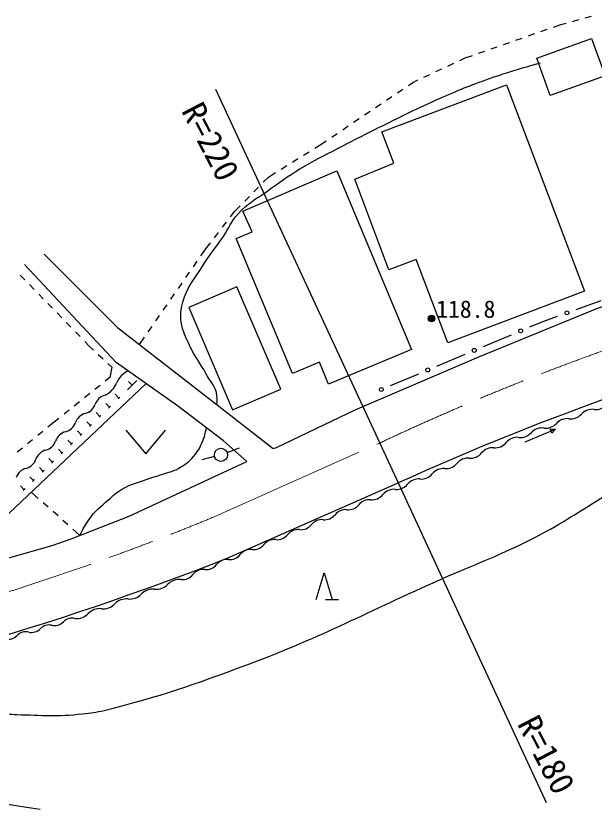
# Model space of a CAD drawing. Units: millimetres, scale not verified. Extents: x 40000 to 680000, y 20000 to 380000.
# Drawn here: x 194526 to 238370, y 249884 to 311113 of the extents above; entities that cross this region are included whole.
import ezdxf
from ezdxf.enums import TextEntityAlignment as Align

# ---------------------------------------------------------------- set-up
doc = ezdxf.new("R2010")
doc.units = ezdxf.units.MM
doc.header["$LTSCALE"] = 1000
doc.linetypes.add('CHAIN', pattern=[18.5, 12, -1.5, 3.5, -1.5])
for name, color, linetype, lineweight in [('M-BGD', 7, 'Continuous', 25), ('M-BGD-EXST', 7, 'Continuous', 25), ('M-BMK', 2, 'CHAIN', 13), ('M-BMK-SRVR', 3, 'Continuous', 25)]:
    doc.layers.add(name, color=color, linetype=linetype, lineweight=lineweight)
doc.styles.add('ＭＳ ゴシック', font='')
doc.styles.get('ＭＳ ゴシック').set_extended_font_data('MS Gothic')

msp = doc.modelspace()

# ---------------------------------------------------------------- linework, layer by layer
at = {"layer": 'M-BGD'}
for p, q in [((237633, 310981), (238116, 311113)), ((235229, 310280), (235787, 310474)), ((235787, 310474), (236187, 310584)), ((236669, 310716), (237151, 310848)), ((234285, 309950), (234757, 310115)), ((232397, 309292), (232869, 309456)), ((233341, 309621), (233813, 309786)), ((230508, 308633), (230980, 308798)), ((231452, 308962), (231925, 309127)), ((228534, 307944), (229092, 308139)), ((229564, 308304), (230036, 308468)), ((227232, 307334), (227684, 307546)), ((228137, 307758), (228534, 307944)), ((226326, 306910), (226779, 307122)), ((224571, 306087), (224968, 306273)), ((225421, 306485), (225873, 306697)), ((223412, 305304), (223826, 305584)), ((224241, 305864), (224571, 306087)), ((222583, 304745), (222997, 305024)), ((221754, 304185), (222169, 304465)), ((220926, 303625), (221340, 303905)), ((220097, 303066), (220511, 303346)), ((219268, 302506), (219682, 302786)), ((218439, 301947), (218854, 302226)), ((217150, 301104), (217694, 301444)), ((217694, 301444), (218025, 301667)), ((216301, 300576), (216726, 300840)), ((215453, 300047), (215877, 300311)), ((214604, 299518), (215028, 299782)), ((213246, 298517), (213635, 298914)), ((213635, 298914), (214180, 299253)), ((212546, 297803), (212896, 298160)), ((211845, 297090), (212195, 297447)), ((211106, 296336), (211495, 296733)), ((210769, 295900), (211106, 296336)), ((210158, 295109), (210463, 295505)), ((209546, 294318), (209852, 294713)), ((208904, 293486), (209241, 293922)), ((208524, 292938), (208904, 293486)), ((207955, 292117), (208240, 292528)), ((194838, 291477), (195186, 291119)), ((207385, 291295), (207670, 291706)), ((206815, 290473), (207100, 290884)), ((195535, 290761), (195883, 290402)), ((196232, 290044), (196581, 289685)), ((206246, 289651), (206530, 290062)), ((196929, 289327), (197278, 288968)), ((205676, 288829), (205961, 289240)), ((236963, 288874), (238846, 289548)), ((197627, 288610), (197975, 288252)), ((205106, 288007), (205391, 288418)), ((198324, 287893), (198672, 287535)), ((233446, 287549), (234515, 287999)), ((234515, 287999), (235550, 288369)), ((199021, 287176), (199370, 286818)), ((204536, 287186), (204821, 287597)), ((203872, 286227), (204252, 286775)), ((229925, 286067), (232063, 286967)), ((199718, 286460), (200094, 286073)), ((200094, 286073), (200385, 285803)), ((200751, 285463), (201118, 285123)), ((226405, 284584), (228543, 285484)), ((201484, 284783), (201775, 284512)), ((201775, 284512), (201631, 283720)), ((201631, 283720), (201273, 283433)), ((222885, 283102), (225023, 284002)), ((200883, 283121), (200493, 282808)), ((203681, 283485), (202962, 282790)), ((203322, 283138), (203043, 283425)), ((200103, 282496), (199712, 282183)), ((202315, 282164), (202037, 282452)), ((199322, 281870), (198932, 281558)), ((201596, 281469), (201318, 281757)), ((202387, 282234), (202243, 282095)), ((198542, 281245), (198152, 280932)), ((200878, 280774), (200599, 281062)), ((201668, 281539), (201524, 281400)), ((197761, 280620), (197404, 280333)), ((200949, 280844), (200806, 280704)), ((197404, 280333), (196934, 279951)), ((200159, 280079), (199881, 280366)), ((200231, 280148), (200087, 280009)), ((234978, 279835), (235396, 279805)), ((235122, 279488), (234978, 279835)), ((196546, 279636), (196158, 279321)), ((199440, 279384), (199162, 279671)), ((199512, 279453), (199368, 279314)), ((202840, 279730), (204340, 277930)), ((204340, 277930), (205840, 279730)), ((233087, 278848), (235396, 279805)), ((235396, 279805), (235122, 279488)), ((195770, 279005), (195382, 278690)), ((198721, 278688), (198443, 278976)), ((198793, 278758), (198649, 278619)), ((194994, 278374), (194606, 278059)), ((198002, 277993), (197724, 278281)), ((198074, 278063), (197930, 277924)), ((197283, 277298), (197005, 277586)), ((197355, 277368), (197211, 277229)), ((196564, 276603), (196286, 276890)), ((203098, 273218), (212008, 277343)), ((195846, 275908), (195568, 276195)), ((196636, 276672), (196493, 276533)), ((195918, 275977), (195774, 275838)), ((210520, 270031), (223472, 275727)), ((195127, 275213), (194849, 275500)), ((195199, 275282), (195055, 275143)), ((196204, 274550), (195666, 275028)), ((196952, 273886), (196578, 274218)), ((197700, 273222), (197326, 273554)), ((198448, 272558), (198074, 272890)), ((199361, 271748), (198822, 272226)), ((217260, 266900), (217860, 268900)), ((217860, 268900), (218460, 266900)), ((217960, 266900), (218960, 266900))]:
    msp.add_line(p, q, dxfattribs=at)
for points in [[(233965, 307939), (238128, 309428), (239141, 306597), (234978, 305108)], [(207598, 289023), (210929, 281257), (214580, 282824), (211250, 290589)]]:
    msp.add_lwpolyline(points, close=True, dxfattribs=at)
for points in [[(224845, 292668), (222764, 291883), (220175, 298752), (223129, 299967), (222232, 302341), (231682, 305903)], [(231682, 305903), (237581, 290254), (227226, 286351), (224845, 292668)], [(213996, 278350), (214255, 278407), (220216, 281257), (229591, 285291), (238645, 288990), (249557, 292481), (252631, 293425), (252319, 294002), (243921, 300694), (243313, 300919), (242096, 300774)], [(217501, 284872), (215475, 284025), (211193, 294257), (212402, 294766), (211696, 296340), (218817, 299384)], [(218817, 299384), (224488, 285835), (218200, 283203), (217501, 284872)], [(196649, 293078), (202205, 287522), (210347, 281198), (213996, 278350)], [(212008, 277343), (210245, 278926), (206752, 281582), (202093, 284864), (195160, 292293)], [(182974, 272817), (192525, 272063), (204379, 283253)], [(170475, 264877), (174767, 265831), (192442, 269615), (197242, 270982), (198705, 271490), (203098, 273218)]]:
    msp.add_lwpolyline(points, dxfattribs=at)
for centre, radius in [((226001, 288187), 250), ((226001, 288187), 204), ((236256, 288622), 150), ((226001, 288187), 159), ((226001, 288187), 114), ((226001, 288187), 68.2), ((226001, 288187), 22.7), ((232754, 287258), 150), ((229234, 285775), 150), ((225714, 284293), 150), ((222194, 282811), 150)]:
    msp.add_circle(centre, radius, dxfattribs=at)
for centre, radius, start, end in [((311285, 82250), 212472, 104.47201, 114.41172), ((203688, 282698), 1668, 114.11071, 158.75112), ((200578, 283907), 1668, 294.11071, 338.75112), ((201551, 281320), 1104, 105.31482, 160.37713), ((199472, 282061), 1104, 285.31482, 340.37713), ((238179, 280211), 1099, 82.69625, 137.89368), ((238458, 282390), 1099, 262.69625, 317.89368), ((200055, 279932), 1104, 105.31482, 160.37713), ((236270, 279505), 1099, 82.69625, 137.89368), ((236549, 281684), 1099, 262.69625, 317.89368), ((197975, 280673), 1104, 285.31482, 340.37713), ((234360, 278798), 1099, 82.69625, 137.89368), ((234640, 280978), 1099, 262.69625, 317.89368), ((198558, 278544), 1104, 105.31482, 160.37713), ((232730, 280272), 1099, 262.69625, 317.89368), ((196479, 279285), 1104, 285.31482, 340.37713), ((230814, 279480), 1090, 265.17465, 320.5896), ((232499, 278096), 1090, 85.17465, 140.5896), ((197062, 277156), 1104, 105.31482, 160.37713), ((228947, 278692), 1090, 265.17465, 320.5896), ((230631, 277307), 1090, 85.17465, 140.5896), ((194982, 277897), 1104, 285.31482, 340.37713), ((228763, 276519), 1090, 85.17465, 140.5896), ((195566, 275768), 1104, 105.31482, 160.37713), ((226895, 275731), 1090, 85.17465, 140.5896), ((227079, 277903), 1090, 265.17465, 320.5896), ((225211, 277115), 1090, 265.17465, 320.5896), ((223343, 276327), 1090, 265.17465, 320.5896), ((225027, 274942), 1090, 85.17465, 140.5896), ((223160, 274154), 1090, 85.17465, 140.5896), ((221278, 273447), 1011, 84.01325, 141.60503), ((221475, 275538), 1090, 265.17465, 320.5896), ((219483, 272692), 1011, 84.01325, 141.60503), ((219693, 274702), 1011, 264.01325, 321.60503), ((217898, 273947), 1011, 264.01325, 321.60503), ((216103, 273192), 1011, 264.01325, 321.60503), ((217687, 271937), 1011, 84.01325, 141.60503), ((215892, 271182), 1011, 84.01325, 141.60503), ((214096, 270426), 1011, 84.01325, 141.60503), ((214307, 272437), 1011, 264.01325, 321.60503), ((212301, 269671), 1011, 84.01325, 141.60503), ((212512, 271682), 1011, 264.01325, 321.60503), ((130638, 472612), 217762, 280.40906, 291.52027), ((210717, 270927), 1011, 264.01325, 321.60503), ((208921, 270172), 1011, 264.01325, 321.60503), ((210506, 268916), 1011, 84.01325, 141.60503), ((208710, 268161), 1011, 84.01325, 141.60503), ((206893, 267209), 1209, 83.94643, 136.51386), ((207126, 269417), 1011, 264.01325, 321.60503), ((204884, 266469), 1209, 83.94643, 136.51386), ((205139, 268873), 1209, 263.94643, 316.51386), ((203129, 268133), 1209, 263.94643, 316.51386), ((201120, 267392), 1209, 263.94643, 316.51386), ((202874, 265728), 1209, 83.94643, 136.51386), ((199110, 266652), 1209, 263.94643, 316.51386), ((200865, 264988), 1209, 83.94643, 136.51386), ((197449, 265806), 898, 255.76016, 316.9366), ((198762, 264579), 898, 75.76016, 136.9366), ((195695, 265291), 898, 255.76016, 316.9366), ((197007, 264064), 898, 75.76016, 136.9366), ((193940, 264776), 898, 255.76016, 316.9366), ((195253, 263550), 898, 75.76016, 136.9366)]:
    msp.add_arc(centre, radius, start, end, dxfattribs=at)
for points, knots in [([(209734, 281674), (209774, 281946), (209758, 282066), (209736, 282316), (209669, 283052), (209247, 283361), (208903, 284014), (208451, 284870), (208069, 285281), (207662, 286159), (207355, 286821), (207148, 287199), (207038, 287920), (206948, 288503), (206995, 288857), (207150, 289426), (207465, 290580), (207989, 291096), (208615, 292115), (209190, 293053), (209617, 293509), (210232, 294421), (210674, 295077), (210811, 295527), (211337, 296118), (212079, 296952), (212681, 297227), (213586, 297880), (214517, 298551), (215037, 298936), (216020, 299529), (217127, 300196), (217789, 300499), (218934, 301098), (220213, 301767), (220931, 302139), (222224, 302779), (223927, 303621), (224874, 304110), (226612, 304876), (228062, 305517), (228886, 305855), (230382, 306382), (231870, 306905), (232723, 307142), (234241, 307566)], [0, 0, 0, 0, 1, 1, 1, 2, 2, 2, 3, 3, 3, 4, 4, 4, 5, 5, 5, 6, 6, 6, 7, 7, 7, 8, 8, 8, 9, 9, 9, 10, 10, 10, 11, 11, 11, 12, 12, 12, 13, 13, 13, 14, 14, 14, 15, 15, 15, 15]), ([(178993, 258461), (180471, 258585), (180858, 258618), (182051, 258749), (183254, 258880), (183917, 259058), (185125, 259133), (186105, 259194), (186659, 259163), (187639, 259101), (188943, 259018), (189659, 258834), (190953, 258653), (191867, 258525), (192376, 258432), (193291, 258316), (193791, 258253), (194069, 258183), (194572, 258170), (196521, 258120), (197629, 257992), (199563, 258234), (200199, 258313), (200562, 258334), (201185, 258488), (205518, 259561), (207888, 260407), (212070, 261967), (217974, 264169), (221063, 265936), (226830, 268475), (229326, 269574), (230772, 270088), (233222, 271287), (234186, 271758), (234708, 272060), (235636, 272600), (237416, 273635), (238358, 274309), (240131, 275357), (242707, 276881), (244132, 277771), (246778, 279170), (248870, 280277), (250107, 280771), (252277, 281716), (255353, 283055), (256425, 283419), (260280, 284832)], [0, 0, 0, 0, 1, 1, 1, 2, 2, 2, 3, 3, 3, 4, 4, 4, 5, 5, 5, 6, 6, 6, 7, 7, 7, 8, 8, 8, 9, 9, 9, 10, 10, 10, 11, 11, 11, 12, 12, 12, 13, 13, 13, 14, 14, 14, 15, 15, 15, 16, 16, 16, 16]), ([(199361, 271748), (199615, 272300), (199726, 272488), (200023, 272922), (200498, 273615), (200911, 273889), (201528, 274459), (201913, 274813), (202137, 275011), (202585, 275281), (203252, 275683), (203708, 275746), (204442, 276007), (205079, 276232), (205451, 276312), (206086, 276540), (206379, 276646), (206564, 276665), (206828, 276829), (207312, 277129), (207603, 277301), (207970, 277736), (208300, 278126), (208447, 278385), (208643, 278857), (208807, 279253), (208850, 279425), (208950, 279910)], [0, 0, 0, 0, 1, 1, 1, 2, 2, 2, 3, 3, 3, 4, 4, 4, 5, 5, 5, 6, 6, 6, 7, 7, 7, 8, 8, 8, 9, 9, 9, 9]), ([(91068, 253524), (92040, 253300), (92322, 253232), (93138, 253116), (93894, 253008), (94323, 252994), (95083, 252929), (95847, 252863), (96277, 252858), (97041, 252795), (101965, 252391), (104710, 252021), (109629, 251556), (113440, 251195), (115575, 250995), (119389, 250666), (120593, 250562), (121267, 250495), (122473, 250412), (125314, 250215), (126905, 250045), (129753, 249999), (136844, 249884), (140814, 250321), (147905, 250476), (151360, 250551), (153301, 250401), (156753, 250574), (164727, 250973), (169200, 251151), (177152, 251875), (178320, 251982), (178969, 252114), (180140, 252193), (181689, 252298), (182561, 252291), (184114, 252289), (188916, 252283), (190642, 251838), (196340, 250995)], [0, 0, 0, 0, 1, 1, 1, 2, 2, 2, 3, 3, 3, 4, 4, 4, 5, 5, 5, 6, 6, 6, 7, 7, 7, 8, 8, 8, 9, 9, 9, 10, 10, 10, 11, 11, 11, 12, 12, 12, 13, 13, 13, 13])]:
    msp.add_open_spline(points, degree=3, knots=knots, dxfattribs=at)
at = {"layer": 'M-BGD-EXST'}
for p, q in [((210506, 278035), (211436, 278401)), ((209557, 277724), (208590, 277469))]:
    msp.add_line(p, q, dxfattribs=at)
msp.add_circle((210041, 277852), 500, dxfattribs=at)
at = {"layer": 'M-BMK'}
msp.add_line((209534, 273158), (222071, 278754), dxfattribs=at)
for centre, radius, start, end in [((303028, 106867), 189998, 101.99552, 115.22001), ((135279, 452609), 194206, 280.51859, 292.47913)]:
    msp.add_arc(centre, radius, start, end, dxfattribs=at)
at = {"layer": 'M-BMK-SRVR'}
msp.add_lwpolyline([(209628, 305578), (222071, 278754), (234686, 251506)], dxfattribs=at)

# ---------------------------------------------------------------- texts
at = {"layer": 'M-BGD', "style": 'ＭＳ ゴシック'}
msp.add_text('118.8', height=1320, dxfattribs=at).set_placement((226346, 287848), align=Align.BOTTOM_LEFT)
at = {"layer": 'M-BMK-SRVR', "style": 'ＭＳ ゴシック'}
for s, p in [('R=220', (207822, 304372)), ('R=180', (233262, 257897))]:
    msp.add_text(s, height=1833, rotation=297.491, dxfattribs=at).set_placement(p, align=Align.MIDDLE_LEFT)

doc.saveas('drawing.dxf')
